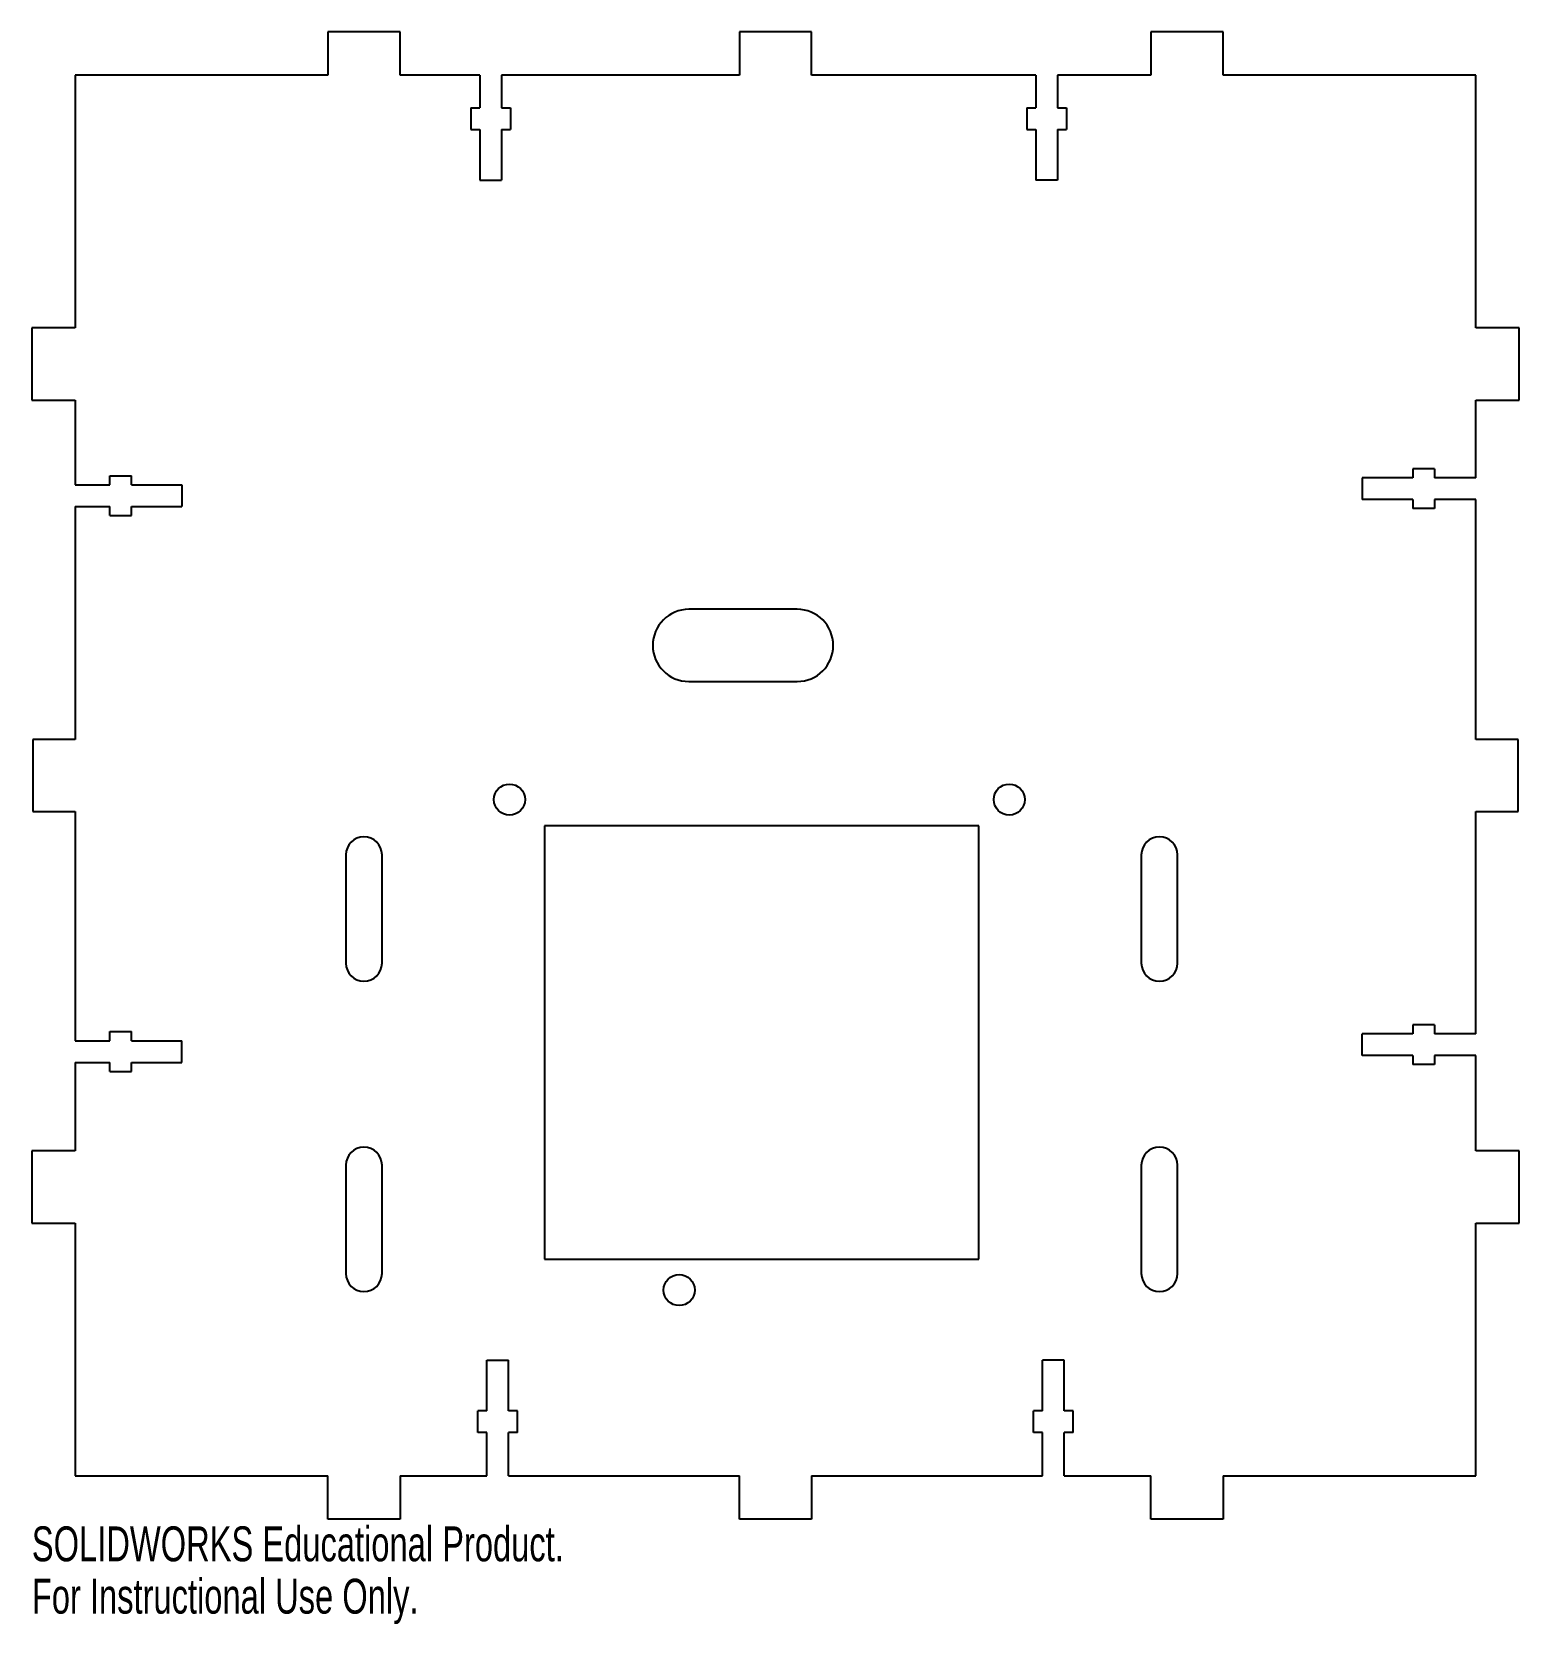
# Model space of a CAD drawing. Header units: millimetres. Extents: x -200 to 6, y -21 to 200.
import ezdxf

# ---------------------------------------------------------------- set-up
doc = ezdxf.new("R2010")
doc.units = ezdxf.units.MM
doc.styles.add('SLDTEXTSTYLE0', font='TXT', dxfattribs={"width": 0.7})

msp = doc.modelspace()

# ---------------------------------------------------------------- linework, layer by layer
at = {"color": 7, "linetype": 'Continuous', "lineweight": 25}
for p, q in [((-149, 200), (-159, 200)), ((-159, 200), (-159, 194)), ((-149, 194), (-149, 200)), ((-92, 200), (-102, 200)), ((-102, 200), (-102, 194)), ((-92, 194), (-92, 200)), ((-35, 200), (-45, 200)), ((-45, 200), (-45, 194)), ((-35, 194), (-35, 200)), ((-159, 194), (-194, 194)), ((-194, 194), (-194, 159)), ((-137.94, 194), (-149, 194)), ((-137.94, 194), (-137.94, 189.47)), ((-102, 194), (-134.94, 194)), ((-134.94, 194), (-134.94, 189.47)), ((-60.94, 194), (-92, 194)), ((-60.94, 194), (-60.94, 189.47)), ((-45, 194), (-57.94, 194)), ((-57.94, 194), (-57.94, 189.47)), ((0, 194), (-35, 194)), ((0, 159), (0, 194)), ((-139.19, 189.47), (-139.19, 186.47)), ((-139.19, 189.47), (-137.94, 189.47)), ((-134.94, 189.47), (-133.69, 189.47)), ((-133.69, 189.47), (-133.69, 186.47)), ((-62.19, 189.47), (-62.19, 186.47)), ((-62.19, 189.47), (-60.94, 189.47)), ((-57.94, 189.47), (-56.69, 189.47)), ((-56.69, 189.47), (-56.69, 186.47)), ((-139.19, 186.47), (-137.94, 186.47)), ((-137.94, 186.47), (-137.94, 179.47)), ((-134.94, 186.47), (-133.69, 186.47)), ((-134.94, 186.47), (-134.94, 179.47)), ((-62.19, 186.47), (-60.94, 186.47)), ((-60.94, 186.47), (-60.94, 179.47)), ((-57.94, 186.47), (-56.69, 186.47)), ((-57.94, 186.47), (-57.94, 179.47)), ((-137.94, 179.47), (-134.94, 179.47)), ((-57.94, 179.47), (-60.94, 179.47)), ((-194, 159), (-200, 159)), ((-200, 159), (-200, 149)), ((6, 159), (0, 159)), ((6, 149), (6, 159)), ((-200, 149), (-194, 149)), ((-194, 149), (-194, 137.26)), ((0, 138.21), (0, 149)), ((0, 149), (6, 149)), ((-8.74, 139.46), (-8.74, 138.21)), ((-5.74, 139.46), (-8.74, 139.46)), ((-5.74, 139.46), (-5.74, 138.21)), ((-194, 137.26), (-189.21, 137.26)), ((-189.21, 137.26), (-189.21, 138.51)), ((-189.21, 138.51), (-186.21, 138.51)), ((-186.21, 137.26), (-186.21, 138.51)), ((-186.21, 137.26), (-179.21, 137.26)), ((-179.21, 137.26), (-179.21, 134.26)), ((-15.74, 138.21), (-15.74, 135.21)), ((-8.74, 138.21), (-15.74, 138.21)), ((0, 138.21), (-5.74, 138.21)), ((-8.74, 135.21), (-15.74, 135.21)), ((-8.74, 135.21), (-8.74, 133.96)), ((0, 135.21), (-5.74, 135.21)), ((-5.74, 135.21), (-5.74, 133.96)), ((0, 102), (0, 135.21)), ((-194, 134.26), (-189.21, 134.26)), ((-194, 134.26), (-194, 102)), ((-189.21, 133.01), (-189.21, 134.26)), ((-189.21, 133.01), (-186.21, 133.01)), ((-186.21, 134.26), (-179.21, 134.26)), ((-186.21, 133.01), (-186.21, 134.26)), ((-5.74, 133.96), (-8.74, 133.96)), ((-94, 120.01), (-109, 120.01)), ((-109, 110.01), (-94, 110.01)), ((-194, 102), (-199.87, 102)), ((-199.87, 102), (-199.87, 92)), ((5.87, 102), (0, 102)), ((5.87, 92), (5.87, 102)), ((-199.87, 92), (-194, 92)), ((-194, 92), (-194, 60.26)), ((0, 61.21), (0, 92)), ((0, 92), (5.87, 92)), ((-129, 90.01), (-129, 30)), ((-68.83, 90.01), (-129, 90.01)), ((-68.83, 30), (-68.83, 90.01)), ((-156.5, 86.01), (-156.5, 71.01)), ((-151.5, 71.01), (-151.5, 86.01)), ((-46.33, 86.01), (-46.33, 71.01)), ((-41.33, 71.01), (-41.33, 86.01)), ((-8.74, 62.46), (-8.74, 61.21)), ((-5.74, 62.46), (-8.74, 62.46)), ((-5.74, 62.46), (-5.74, 61.21)), ((-194, 60.26), (-189.21, 60.26)), ((-189.21, 60.26), (-189.21, 61.51)), ((-189.21, 61.51), (-186.21, 61.51)), ((-186.21, 60.26), (-186.21, 61.51)), ((-186.21, 60.26), (-179.21, 60.26)), ((-179.21, 57.26), (-179.21, 60.26)), ((-15.74, 58.21), (-15.74, 61.21)), ((-8.74, 61.21), (-15.74, 61.21)), ((0, 61.21), (-5.74, 61.21)), ((-8.74, 58.21), (-15.74, 58.21)), ((-8.74, 58.21), (-8.74, 56.96)), ((0, 58.21), (-5.74, 58.21)), ((-5.74, 58.21), (-5.74, 56.96)), ((0, 45), (0, 58.21)), ((-194, 57.26), (-189.21, 57.26)), ((-194, 57.26), (-194, 45)), ((-189.21, 56.01), (-189.21, 57.26)), ((-189.21, 56.01), (-186.21, 56.01)), ((-186.21, 57.26), (-179.21, 57.26)), ((-186.21, 56.01), (-186.21, 57.26)), ((-5.74, 56.96), (-8.74, 56.96)), ((-194, 45), (-200, 45)), ((-200, 45), (-200, 35)), ((6, 45), (0, 45)), ((6, 35), (6, 45)), ((-156.5, 43), (-156.5, 28)), ((-151.5, 28), (-151.5, 43)), ((-46.33, 43), (-46.33, 28)), ((-41.33, 28), (-41.33, 43)), ((-200, 35), (-194, 35)), ((-194, 35), (-194, 0)), ((0, 0), (0, 35)), ((0, 35), (6, 35)), ((-129, 30), (-68.83, 30)), ((-137, 9), (-137, 16)), ((-137, 16), (-134, 16)), ((-134, 9), (-134, 16)), ((-60, 9), (-60, 16)), ((-57, 16), (-60, 16)), ((-57, 9), (-57, 16)), ((-138.25, 6), (-138.25, 9)), ((-137, 9), (-138.25, 9)), ((-132.75, 9), (-134, 9)), ((-132.75, 6), (-132.75, 9)), ((-61.25, 6), (-61.25, 9)), ((-60, 9), (-61.25, 9)), ((-55.75, 9), (-57, 9)), ((-55.75, 6), (-55.75, 9)), ((-137, 6), (-138.25, 6)), ((-137, 0), (-137, 6)), ((-132.75, 6), (-134, 6)), ((-134, 0), (-134, 6)), ((-60, 6), (-61.25, 6)), ((-60, 0), (-60, 6)), ((-55.75, 6), (-57, 6)), ((-57, 0), (-57, 6)), ((-194, 0), (-159, 0)), ((-159, -6), (-159, 0)), ((-149, 0), (-149, -6)), ((-149, 0), (-137, 0)), ((-134, 0), (-102, 0)), ((-102, -6), (-102, 0)), ((-92, 0), (-92, -6)), ((-92, 0), (-60, 0)), ((-57, 0), (-45, 0)), ((-45, -6), (-45, 0)), ((-35, 0), (-35, -6)), ((-35, 0), (0, 0)), ((-149, -6), (-159, -6)), ((-92, -6), (-102, -6)), ((-35, -6), (-45, -6))]:
    msp.add_line(p, q, dxfattribs=at)
for centre in [(-133.84, 93.66), (-64.62, 93.66), (-110.34, 25.71)]:
    msp.add_circle(centre, 2.15, dxfattribs=at)
for centre, radius, start, end in [((-109, 115.01), 5, 90, 270), ((-94, 115.01), 5, 270, 90), ((-154, 86.01), 2.5, 0, 180), ((-43.83, 86.01), 2.5, 0, 180), ((-154, 71.01), 2.5, 180, 0), ((-43.83, 71.01), 2.5, 180, 0), ((-154, 43), 2.5, 0, 180), ((-43.83, 43), 2.5, 0, 180), ((-154, 28), 2.5, 180, 0), ((-43.83, 28), 2.5, 180, 0)]:
    msp.add_arc(centre, radius, start, end, dxfattribs=at)

# ---------------------------------------------------------------- texts
at = {"color": 7, "linetype": 'Continuous', "char_height": 4.8336, "attachment_point": 1, "style": 'SLDTEXTSTYLE0'}
for s, insert in [('SOLIDWORKS Educational Product.', (-200, -7.02)), ('For Instructional Use Only.', (-200, -14.27))]:
    msp.add_mtext(s, dxfattribs=dict(at, insert=insert))

doc.saveas('drawing.dxf')
